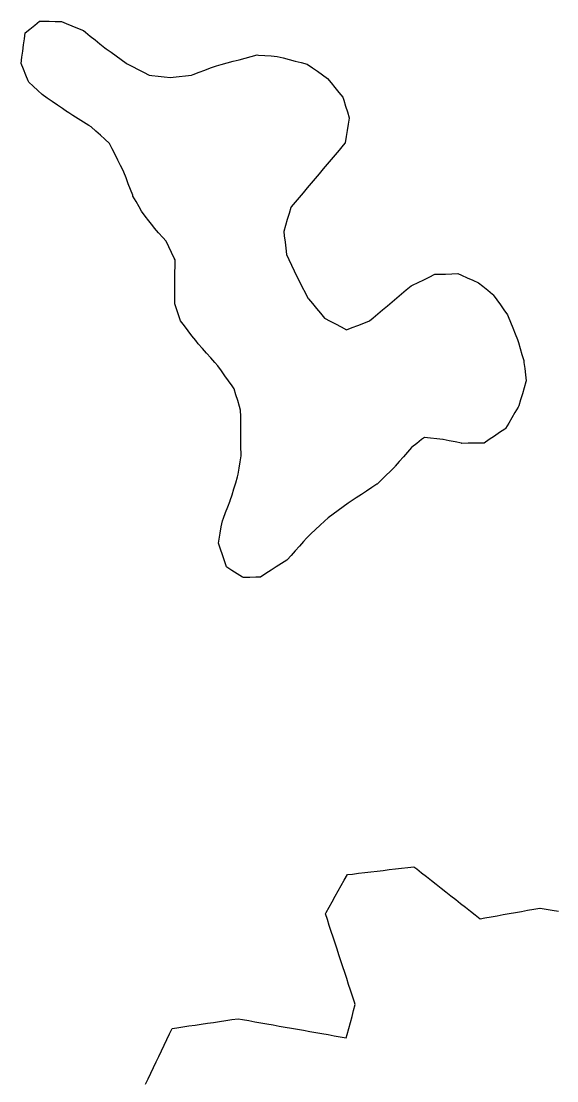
# Model space of a CAD drawing. Header units: millimetres. Extents: x 165 to 2352, y 1753 to 3323.
# Drawn here: x 381 to 467.4, y 2060.8 to 2231.7 of the extents above; entities that cross this region are included whole.
import ezdxf

# ---------------------------------------------------------------- set-up
doc = ezdxf.new("R2010")
doc.units = ezdxf.units.MM
for name, color, linetype in [('ALL_HOLES', 1, 'Continuous'), ('ALL_ISLANDS', 7, 'Continuous'), ('OUTLINE_ISLAND_01', 7, 'Continuous'), ('OUTLINE_ISLAND_01_HOLE_24', 1, 'Continuous')]:
    doc.layers.add(name, color=color, linetype=linetype)

msp = doc.modelspace()

# ---------------------------------------------------------------- linework, layer by layer
at = {"layer": 'ALL_HOLES'}
msp.add_lwpolyline([(381.6243, 2229.7807), (382.4004, 2230.4113), (383.1765, 2231.042), (383.9526, 2231.6726), (384.4897, 2231.6662), (385.4896, 2231.6543), (386.4896, 2231.6424), (387.4895, 2231.6306), (388.2451, 2231.3164), (389.1685, 2230.9325), (390.0919, 2230.5485), (391.0152, 2230.1646), (391.357, 2229.891), (392.1376, 2229.2661), (392.9183, 2228.6412), (393.699, 2228.0162), (394.4797, 2227.3913), (394.6855, 2227.2418), (395.4945, 2226.654), (396.3036, 2226.0662), (397.1126, 2225.4785), (397.9216, 2224.8907), (398.0772, 2224.8104), (398.9658, 2224.3519), (399.8545, 2223.8933), (400.7432, 2223.4347), (401.6318, 2222.9762), (402.0841, 2222.9291), (403.0787, 2222.8254), (404.0733, 2222.7218), (405.0679, 2222.6181), (405.4866, 2222.6634), (406.4808, 2222.771), (407.475, 2222.8786), (408.4692, 2222.9862), (408.7444, 2223.0895), (409.6807, 2223.441), (410.6169, 2223.7924), (411.5531, 2224.1439), (412.4893, 2224.4953), (413.24, 2224.6944), (414.2065, 2224.9507), (415.1731, 2225.207), (416.1397, 2225.4633), (417.1063, 2225.7197), (418.0729, 2225.976), (419.0395, 2226.2323), (419.3006, 2226.2129), (420.2978, 2226.1389), (421.2951, 2226.0649), (422.2923, 2225.9908), (422.3013, 2225.9886), (423.2697, 2225.7392), (424.2381, 2225.4899), (425.2065, 2225.2406), (426.1749, 2224.9912), (427.1433, 2224.7419), (427.9623, 2224.1687), (428.7815, 2223.5952), (429.6008, 2223.0218), (430.42, 2222.4483), (430.9859, 2221.7503), (431.6156, 2220.9735), (432.2454, 2220.1967), (432.8751, 2219.4199), (433.0234, 2218.9434), (433.3205, 2217.9885), (433.6177, 2217.0337), (433.9148, 2216.0789), (433.9074, 2216.0339), (433.7464, 2215.0469), (433.5854, 2214.06), (433.4244, 2213.073), (433.2633, 2212.0861), (432.9097, 2211.6672), (432.2646, 2210.9032), (431.6194, 2210.1391), (430.9743, 2209.375), (430.3292, 2208.6109), (429.6841, 2207.8469), (429.0389, 2207.0828), (428.3938, 2206.3187), (427.7487, 2205.5546), (427.1036, 2204.7905), (426.4585, 2204.0265), (425.8133, 2203.2624), (425.1682, 2202.4983), (424.5231, 2201.7342), (424.4904, 2201.6237), (424.2069, 2200.6648), (423.9234, 2199.7058), (423.6399, 2198.7468), (423.3564, 2197.7878), (423.4386, 2197.0605), (423.551, 2196.0668), (423.6634, 2195.0732), (423.7757, 2194.0795), (424.1676, 2193.2431), (424.5919, 2192.3376), (425.0162, 2191.4321), (425.4404, 2190.5265), (425.8758, 2189.6884), (426.3367, 2188.801), (426.7976, 2187.9135), (427.2585, 2187.0261), (427.3576, 2186.9057), (427.9933, 2186.1338), (428.6289, 2185.3618), (429.2646, 2184.5898), (429.9002, 2183.8178), (429.9458, 2183.7938), (430.8308, 2183.3282), (431.7158, 2182.8625), (432.6007, 2182.3969), (433.4857, 2181.9312), (434.3769, 2182.2714), (435.3112, 2182.6281), (436.2454, 2182.9847), (437.1797, 2183.3413), (437.7722, 2183.841), (438.5366, 2184.4857), (439.3011, 2185.1305), (440.0655, 2185.7752), (440.8299, 2186.4199), (441.5943, 2187.0646), (442.3587, 2187.7093), (443.1232, 2188.354), (443.8876, 2188.9987), (444.1319, 2189.1173), (445.0316, 2189.5538), (445.9314, 2189.9902), (446.8311, 2190.4267), (447.7308, 2190.8632), (448.4627, 2190.884), (449.4623, 2190.9125), (450.4618, 2190.941), (451.4614, 2190.9694), (452.0342, 2190.7163), (452.9489, 2190.3122), (453.8636, 2189.908), (454.7783, 2189.5038), (455.4862, 2188.9282), (456.2621, 2188.2974), (457.038, 2187.6665), (457.114, 2187.5626), (457.7044, 2186.7555), (458.2948, 2185.9484), (458.8852, 2185.1413), (459.4756, 2184.3342), (459.5811, 2184.069), (459.9506, 2183.1398), (460.3201, 2182.2106), (460.6896, 2181.2813), (461.0592, 2180.3521), (461.2042, 2179.8662), (461.4904, 2178.908), (461.7765, 2177.9498), (462.0626, 2176.9916), (462.106, 2176.6464), (462.2309, 2175.6542), (462.3557, 2174.662), (462.4805, 2173.6698), (462.4337, 2173.5136), (462.1465, 2172.5557), (461.8593, 2171.5978), (461.5721, 2170.64), (461.2849, 2169.6821), (461.1525, 2169.4547), (460.6492, 2168.5905), (460.146, 2167.7264), (459.6427, 2166.8623), (459.1395, 2165.9981), (458.9988, 2165.9026), (458.1715, 2165.3408), (457.3442, 2164.779), (456.517, 2164.2173), (455.6897, 2163.6555), (455.0853, 2163.6482), (454.0854, 2163.6362), (453.0855, 2163.6243), (452.0855, 2163.6123), (452.0096, 2163.6282), (451.031, 2163.8338), (450.0523, 2164.0393), (449.0737, 2164.2449), (449.0283, 2164.2497), (448.0338, 2164.3546), (447.0393, 2164.4594), (446.0448, 2164.5643), (445.5909, 2164.2146), (444.7987, 2163.6043), (444.0065, 2162.994), (443.9616, 2162.9421), (443.3068, 2162.1863), (442.652, 2161.4305), (441.9972, 2160.6747), (441.3425, 2159.9189), (441.2754, 2159.8532), (440.5608, 2159.1537), (439.8461, 2158.4542), (439.1315, 2157.7547), (438.4169, 2157.0552), (438.3895, 2157.037), (437.5568, 2156.4833), (436.7241, 2155.9297), (435.8913, 2155.376), (435.0586, 2154.8224), (434.2258, 2154.2687), (433.7662, 2153.9425), (432.9507, 2153.3638), (432.1352, 2152.785), (431.3197, 2152.2063), (430.5042, 2151.6276), (429.927, 2151.0843), (429.1988, 2150.3989), (428.4706, 2149.7135), (427.7425, 2149.028), (427.0143, 2148.3426), (426.54, 2147.8059), (425.8779, 2147.0565), (425.2157, 2146.3071), (424.5535, 2145.5578), (423.8914, 2144.8084), (423.8264, 2144.7666), (422.9851, 2144.226), (422.1438, 2143.6854), (421.3025, 2143.1448), (420.4612, 2142.6042), (419.62, 2142.0636), (418.8616, 2142.0359), (417.8622, 2141.9993), (416.8629, 2141.9627), (416.6975, 2142.0648), (415.8464, 2142.5897), (414.9952, 2143.1147), (414.1441, 2143.6397), (414.1144, 2143.7255), (413.787, 2144.6704), (413.4596, 2145.6153), (413.1322, 2146.5602), (412.8048, 2147.5051), (412.9217, 2148.1698), (413.0949, 2149.1547), (413.2681, 2150.1396), (413.4414, 2151.1244), (413.603, 2151.5343), (413.9699, 2152.4645), (414.3368, 2153.3948), (414.7038, 2154.3251), (414.7204, 2154.379), (415.0142, 2155.3349), (415.308, 2156.2907), (415.6018, 2157.2466), (415.8956, 2158.2025), (415.9682, 2158.6445), (416.1303, 2159.6313), (416.2924, 2160.6181), (416.4545, 2161.6048), (416.4518, 2161.9434), (416.4439, 2162.9433), (416.436, 2163.9433), (416.4282, 2164.9433), (416.4203, 2165.9432), (416.4124, 2166.9432), (416.4045, 2167.9432), (416.3966, 2168.9431), (416.2139, 2169.5471), (415.9244, 2170.5043), (415.6348, 2171.4614), (415.3453, 2172.4186), (415.02, 2172.8748), (414.4395, 2173.6891), (413.859, 2174.5033), (413.2785, 2175.3176), (412.698, 2176.1318), (412.2243, 2176.6624), (411.5583, 2177.4084), (410.8923, 2178.1544), (410.2263, 2178.9003), (409.5603, 2179.6463), (409.1527, 2180.1752), (408.5424, 2180.9674), (407.9321, 2181.7595), (407.3217, 2182.5516), (406.7114, 2183.3438), (406.419, 2184.197), (406.0947, 2185.143), (405.7705, 2186.0889), (405.771, 2186.1799), (405.7763, 2187.1799), (405.7816, 2188.1799), (405.7869, 2189.1799), (405.7923, 2190.1799), (405.7976, 2191.1799), (405.8029, 2192.1798), (405.8082, 2193.1798), (405.6605, 2193.4908), (405.2315, 2194.394), (404.8024, 2195.2973), (404.3734, 2196.2006), (403.8187, 2196.8166), (403.1494, 2197.5596), (402.4802, 2198.3027), (402.2049, 2198.6666), (401.6016, 2199.4642), (400.9983, 2200.2617), (400.3951, 2201.0592), (400.0056, 2201.7472), (399.513, 2202.6175), (399.0203, 2203.4877), (398.9757, 2203.604), (398.6174, 2204.5376), (398.2591, 2205.4712), (397.9008, 2206.4048), (397.5426, 2207.3384), (397.4665, 2207.4909), (397.0202, 2208.3858), (396.5739, 2209.2807), (396.1276, 2210.1756), (395.6814, 2211.0705), (395.2351, 2211.9654), (394.5014, 2212.627), (393.7587, 2213.2967), (393.0161, 2213.9664), (392.2734, 2214.636), (391.886, 2214.8788), (391.0385, 2215.4096), (390.1911, 2215.9405), (389.3436, 2216.4714), (388.4962, 2217.0022), (388.4743, 2217.0172), (387.6495, 2217.5826), (386.8247, 2218.148), (385.9999, 2218.7134), (385.1751, 2219.2788), (384.3503, 2219.8442), (383.6535, 2220.4949), (382.9227, 2221.1775), (382.1919, 2221.86), (382.108, 2222.067), (381.7326, 2222.9939), (381.3572, 2223.9207), (380.9818, 2224.8476), (380.9852, 2224.8743), (381.1144, 2225.8659), (381.2435, 2226.8575), (381.3727, 2227.8492), (381.5018, 2228.8408)], close=True, dxfattribs=at)
at = {"layer": 'ALL_ISLANDS'}
msp.add_lwpolyline([(401.0291, 2060.2784), (401.4619, 2061.1799), (401.8948, 2062.0814), (402.3277, 2062.9828), (402.7605, 2063.8843), (403.1934, 2064.7857), (403.6263, 2065.6872), (404.0591, 2066.5887), (404.492, 2067.4901), (404.9248, 2068.3916), (405.3577, 2069.293), (406.0773, 2069.3983), (407.0668, 2069.543), (408.0563, 2069.6878), (409.0457, 2069.8325), (410.0352, 2069.9772), (411.0247, 2070.1219), (412.0142, 2070.2667), (413.0036, 2070.4114), (413.9931, 2070.5561), (414.9826, 2070.7009), (415.972, 2070.8456), (416.7043, 2070.7165), (417.6892, 2070.5429), (418.674, 2070.3692), (419.6588, 2070.1956), (420.6436, 2070.022), (421.6284, 2069.8483), (422.6132, 2069.6747), (423.598, 2069.5011), (424.5828, 2069.3274), (425.5676, 2069.1538), (426.5525, 2068.9802), (427.5373, 2068.8065), (428.5221, 2068.6329), (429.5069, 2068.4593), (430.4917, 2068.2856), (431.4765, 2068.112), (432.4613, 2067.9384), (433.4461, 2067.7647), (433.5948, 2068.3226), (433.8523, 2069.2888), (434.1099, 2070.2551), (434.3674, 2071.2214), (434.625, 2072.1876), (434.8825, 2073.1539), (434.759, 2073.5295), (434.4467, 2074.4795), (434.1344, 2075.4295), (433.8221, 2076.3795), (433.5098, 2077.3294), (433.1975, 2078.2794), (432.8852, 2079.2294), (432.5729, 2080.1794), (432.2606, 2081.1294), (431.9483, 2082.0793), (431.636, 2083.0293), (431.3237, 2083.9793), (431.0114, 2084.9293), (430.6991, 2085.8793), (430.3868, 2086.8293), (430.0745, 2087.7792), (430.1826, 2087.972), (430.672, 2088.8441), (431.1614, 2089.7161), (431.6507, 2090.5882), (432.1401, 2091.4603), (432.6294, 2092.3324), (433.1188, 2093.2045), (433.6082, 2094.0765), (434.426, 2094.1739), (435.419, 2094.292), (436.412, 2094.4102), (437.405, 2094.5284), (438.398, 2094.6465), (439.391, 2094.7647), (440.384, 2094.8829), (441.377, 2095.001), (442.37, 2095.1192), (443.363, 2095.2374), (444.356, 2095.3555), (444.8062, 2095.0018), (445.5925, 2094.384), (446.3788, 2093.7661), (447.1651, 2093.1483), (447.9515, 2092.5305), (448.7378, 2091.9127), (449.5241, 2091.2949), (450.3104, 2090.677), (451.0967, 2090.0592), (451.883, 2089.4414), (452.6694, 2088.8236), (453.4557, 2088.2058), (454.242, 2087.5879), (455.0283, 2086.9701), (455.8048, 2087.1085), (456.7893, 2087.2839), (457.7738, 2087.4593), (458.7583, 2087.6347), (459.7428, 2087.8101), (460.7273, 2087.9856), (461.7118, 2088.161), (462.6963, 2088.3364), (463.6808, 2088.5118), (464.6653, 2088.6872), (464.7067, 2088.6803), (465.6928, 2088.5146), (466.679, 2088.3489), (467.6652, 2088.1832)], dxfattribs=at)
at = {"layer": 'OUTLINE_ISLAND_01'}
msp.add_lwpolyline([(401.0291, 2060.2784), (401.4619, 2061.1799), (401.8948, 2062.0814), (402.3277, 2062.9828), (402.7605, 2063.8843), (403.1934, 2064.7857), (403.6263, 2065.6872), (404.0591, 2066.5887), (404.492, 2067.4901), (404.9248, 2068.3916), (405.3577, 2069.293), (406.0773, 2069.3983), (407.0668, 2069.543), (408.0563, 2069.6878), (409.0457, 2069.8325), (410.0352, 2069.9772), (411.0247, 2070.1219), (412.0142, 2070.2667), (413.0036, 2070.4114), (413.9931, 2070.5561), (414.9826, 2070.7009), (415.972, 2070.8456), (416.7043, 2070.7165), (417.6892, 2070.5429), (418.674, 2070.3692), (419.6588, 2070.1956), (420.6436, 2070.022), (421.6284, 2069.8483), (422.6132, 2069.6747), (423.598, 2069.5011), (424.5828, 2069.3274), (425.5676, 2069.1538), (426.5525, 2068.9802), (427.5373, 2068.8065), (428.5221, 2068.6329), (429.5069, 2068.4593), (430.4917, 2068.2856), (431.4765, 2068.112), (432.4613, 2067.9384), (433.4461, 2067.7647), (433.5948, 2068.3226), (433.8523, 2069.2888), (434.1099, 2070.2551), (434.3674, 2071.2214), (434.625, 2072.1876), (434.8825, 2073.1539), (434.759, 2073.5295), (434.4467, 2074.4795), (434.1344, 2075.4295), (433.8221, 2076.3795), (433.5098, 2077.3294), (433.1975, 2078.2794), (432.8852, 2079.2294), (432.5729, 2080.1794), (432.2606, 2081.1294), (431.9483, 2082.0793), (431.636, 2083.0293), (431.3237, 2083.9793), (431.0114, 2084.9293), (430.6991, 2085.8793), (430.3868, 2086.8293), (430.0745, 2087.7792), (430.1826, 2087.972), (430.672, 2088.8441), (431.1614, 2089.7161), (431.6507, 2090.5882), (432.1401, 2091.4603), (432.6294, 2092.3324), (433.1188, 2093.2045), (433.6082, 2094.0765), (434.426, 2094.1739), (435.419, 2094.292), (436.412, 2094.4102), (437.405, 2094.5284), (438.398, 2094.6465), (439.391, 2094.7647), (440.384, 2094.8829), (441.377, 2095.001), (442.37, 2095.1192), (443.363, 2095.2374), (444.356, 2095.3555), (444.8062, 2095.0018), (445.5925, 2094.384), (446.3788, 2093.7661), (447.1651, 2093.1483), (447.9515, 2092.5305), (448.7378, 2091.9127), (449.5241, 2091.2949), (450.3104, 2090.677), (451.0967, 2090.0592), (451.883, 2089.4414), (452.6694, 2088.8236), (453.4557, 2088.2058), (454.242, 2087.5879), (455.0283, 2086.9701), (455.8048, 2087.1085), (456.7893, 2087.2839), (457.7738, 2087.4593), (458.7583, 2087.6347), (459.7428, 2087.8101), (460.7273, 2087.9856), (461.7118, 2088.161), (462.6963, 2088.3364), (463.6808, 2088.5118), (464.6653, 2088.6872), (464.7067, 2088.6803), (465.6928, 2088.5146), (466.679, 2088.3489), (467.6652, 2088.1832)], dxfattribs=at)
at = {"layer": 'OUTLINE_ISLAND_01_HOLE_24'}
msp.add_lwpolyline([(381.6243, 2229.7807), (382.4004, 2230.4113), (383.1765, 2231.042), (383.9526, 2231.6726), (384.4897, 2231.6662), (385.4896, 2231.6543), (386.4896, 2231.6424), (387.4895, 2231.6306), (388.2451, 2231.3164), (389.1685, 2230.9325), (390.0919, 2230.5485), (391.0152, 2230.1646), (391.357, 2229.891), (392.1376, 2229.2661), (392.9183, 2228.6412), (393.699, 2228.0162), (394.4797, 2227.3913), (394.6855, 2227.2418), (395.4945, 2226.654), (396.3036, 2226.0662), (397.1126, 2225.4785), (397.9216, 2224.8907), (398.0772, 2224.8104), (398.9658, 2224.3519), (399.8545, 2223.8933), (400.7432, 2223.4347), (401.6318, 2222.9762), (402.0841, 2222.9291), (403.0787, 2222.8254), (404.0733, 2222.7218), (405.0679, 2222.6181), (405.4866, 2222.6634), (406.4808, 2222.771), (407.475, 2222.8786), (408.4692, 2222.9862), (408.7444, 2223.0895), (409.6807, 2223.441), (410.6169, 2223.7924), (411.5531, 2224.1439), (412.4893, 2224.4953), (413.24, 2224.6944), (414.2065, 2224.9507), (415.1731, 2225.207), (416.1397, 2225.4633), (417.1063, 2225.7197), (418.0729, 2225.976), (419.0395, 2226.2323), (419.3006, 2226.2129), (420.2978, 2226.1389), (421.2951, 2226.0649), (422.2923, 2225.9908), (422.3013, 2225.9886), (423.2697, 2225.7392), (424.2381, 2225.4899), (425.2065, 2225.2406), (426.1749, 2224.9912), (427.1433, 2224.7419), (427.9623, 2224.1687), (428.7815, 2223.5952), (429.6008, 2223.0218), (430.42, 2222.4483), (430.9859, 2221.7503), (431.6156, 2220.9735), (432.2454, 2220.1967), (432.8751, 2219.4199), (433.0234, 2218.9434), (433.3205, 2217.9885), (433.6177, 2217.0337), (433.9148, 2216.0789), (433.9074, 2216.0339), (433.7464, 2215.0469), (433.5854, 2214.06), (433.4244, 2213.073), (433.2633, 2212.0861), (432.9097, 2211.6672), (432.2646, 2210.9032), (431.6194, 2210.1391), (430.9743, 2209.375), (430.3292, 2208.6109), (429.6841, 2207.8469), (429.0389, 2207.0828), (428.3938, 2206.3187), (427.7487, 2205.5546), (427.1036, 2204.7905), (426.4585, 2204.0265), (425.8133, 2203.2624), (425.1682, 2202.4983), (424.5231, 2201.7342), (424.4904, 2201.6237), (424.2069, 2200.6648), (423.9234, 2199.7058), (423.6399, 2198.7468), (423.3564, 2197.7878), (423.4386, 2197.0605), (423.551, 2196.0668), (423.6634, 2195.0732), (423.7757, 2194.0795), (424.1676, 2193.2431), (424.5919, 2192.3376), (425.0162, 2191.4321), (425.4404, 2190.5265), (425.8758, 2189.6884), (426.3367, 2188.801), (426.7976, 2187.9135), (427.2585, 2187.0261), (427.3576, 2186.9057), (427.9933, 2186.1338), (428.6289, 2185.3618), (429.2646, 2184.5898), (429.9002, 2183.8178), (429.9458, 2183.7938), (430.8308, 2183.3282), (431.7158, 2182.8625), (432.6007, 2182.3969), (433.4857, 2181.9312), (434.3769, 2182.2714), (435.3112, 2182.6281), (436.2454, 2182.9847), (437.1797, 2183.3413), (437.7722, 2183.841), (438.5366, 2184.4857), (439.3011, 2185.1305), (440.0655, 2185.7752), (440.8299, 2186.4199), (441.5943, 2187.0646), (442.3587, 2187.7093), (443.1232, 2188.354), (443.8876, 2188.9987), (444.1319, 2189.1173), (445.0316, 2189.5538), (445.9314, 2189.9902), (446.8311, 2190.4267), (447.7308, 2190.8632), (448.4627, 2190.884), (449.4623, 2190.9125), (450.4618, 2190.941), (451.4614, 2190.9694), (452.0342, 2190.7163), (452.9489, 2190.3122), (453.8636, 2189.908), (454.7783, 2189.5038), (455.4862, 2188.9282), (456.2621, 2188.2974), (457.038, 2187.6665), (457.114, 2187.5626), (457.7044, 2186.7555), (458.2948, 2185.9484), (458.8852, 2185.1413), (459.4756, 2184.3342), (459.5811, 2184.069), (459.9506, 2183.1398), (460.3201, 2182.2106), (460.6896, 2181.2813), (461.0592, 2180.3521), (461.2042, 2179.8662), (461.4904, 2178.908), (461.7765, 2177.9498), (462.0626, 2176.9916), (462.106, 2176.6464), (462.2309, 2175.6542), (462.3557, 2174.662), (462.4805, 2173.6698), (462.4337, 2173.5136), (462.1465, 2172.5557), (461.8593, 2171.5978), (461.5721, 2170.64), (461.2849, 2169.6821), (461.1525, 2169.4547), (460.6492, 2168.5905), (460.146, 2167.7264), (459.6427, 2166.8623), (459.1395, 2165.9981), (458.9988, 2165.9026), (458.1715, 2165.3408), (457.3442, 2164.779), (456.517, 2164.2173), (455.6897, 2163.6555), (455.0853, 2163.6482), (454.0854, 2163.6362), (453.0855, 2163.6243), (452.0855, 2163.6123), (452.0096, 2163.6282), (451.031, 2163.8338), (450.0523, 2164.0393), (449.0737, 2164.2449), (449.0283, 2164.2497), (448.0338, 2164.3546), (447.0393, 2164.4594), (446.0448, 2164.5643), (445.5909, 2164.2146), (444.7987, 2163.6043), (444.0065, 2162.994), (443.9616, 2162.9421), (443.3068, 2162.1863), (442.652, 2161.4305), (441.9972, 2160.6747), (441.3425, 2159.9189), (441.2754, 2159.8532), (440.5608, 2159.1537), (439.8461, 2158.4542), (439.1315, 2157.7547), (438.4169, 2157.0552), (438.3895, 2157.037), (437.5568, 2156.4833), (436.7241, 2155.9297), (435.8913, 2155.376), (435.0586, 2154.8224), (434.2258, 2154.2687), (433.7662, 2153.9425), (432.9507, 2153.3638), (432.1352, 2152.785), (431.3197, 2152.2063), (430.5042, 2151.6276), (429.927, 2151.0843), (429.1988, 2150.3989), (428.4706, 2149.7135), (427.7425, 2149.028), (427.0143, 2148.3426), (426.54, 2147.8059), (425.8779, 2147.0565), (425.2157, 2146.3071), (424.5535, 2145.5578), (423.8914, 2144.8084), (423.8264, 2144.7666), (422.9851, 2144.226), (422.1438, 2143.6854), (421.3025, 2143.1448), (420.4612, 2142.6042), (419.62, 2142.0636), (418.8616, 2142.0359), (417.8622, 2141.9993), (416.8629, 2141.9627), (416.6975, 2142.0648), (415.8464, 2142.5897), (414.9952, 2143.1147), (414.1441, 2143.6397), (414.1144, 2143.7255), (413.787, 2144.6704), (413.4596, 2145.6153), (413.1322, 2146.5602), (412.8048, 2147.5051), (412.9217, 2148.1698), (413.0949, 2149.1547), (413.2681, 2150.1396), (413.4414, 2151.1244), (413.603, 2151.5343), (413.9699, 2152.4645), (414.3368, 2153.3948), (414.7038, 2154.3251), (414.7204, 2154.379), (415.0142, 2155.3349), (415.308, 2156.2907), (415.6018, 2157.2466), (415.8956, 2158.2025), (415.9682, 2158.6445), (416.1303, 2159.6313), (416.2924, 2160.6181), (416.4545, 2161.6048), (416.4518, 2161.9434), (416.4439, 2162.9433), (416.436, 2163.9433), (416.4282, 2164.9433), (416.4203, 2165.9432), (416.4124, 2166.9432), (416.4045, 2167.9432), (416.3966, 2168.9431), (416.2139, 2169.5471), (415.9244, 2170.5043), (415.6348, 2171.4614), (415.3453, 2172.4186), (415.02, 2172.8748), (414.4395, 2173.6891), (413.859, 2174.5033), (413.2785, 2175.3176), (412.698, 2176.1318), (412.2243, 2176.6624), (411.5583, 2177.4084), (410.8923, 2178.1544), (410.2263, 2178.9003), (409.5603, 2179.6463), (409.1527, 2180.1752), (408.5424, 2180.9674), (407.9321, 2181.7595), (407.3217, 2182.5516), (406.7114, 2183.3438), (406.419, 2184.197), (406.0947, 2185.143), (405.7705, 2186.0889), (405.771, 2186.1799), (405.7763, 2187.1799), (405.7816, 2188.1799), (405.7869, 2189.1799), (405.7923, 2190.1799), (405.7976, 2191.1799), (405.8029, 2192.1798), (405.8082, 2193.1798), (405.6605, 2193.4908), (405.2315, 2194.394), (404.8024, 2195.2973), (404.3734, 2196.2006), (403.8187, 2196.8166), (403.1494, 2197.5596), (402.4802, 2198.3027), (402.2049, 2198.6666), (401.6016, 2199.4642), (400.9983, 2200.2617), (400.3951, 2201.0592), (400.0056, 2201.7472), (399.513, 2202.6175), (399.0203, 2203.4877), (398.9757, 2203.604), (398.6174, 2204.5376), (398.2591, 2205.4712), (397.9008, 2206.4048), (397.5426, 2207.3384), (397.4665, 2207.4909), (397.0202, 2208.3858), (396.5739, 2209.2807), (396.1276, 2210.1756), (395.6814, 2211.0705), (395.2351, 2211.9654), (394.5014, 2212.627), (393.7587, 2213.2967), (393.0161, 2213.9664), (392.2734, 2214.636), (391.886, 2214.8788), (391.0385, 2215.4096), (390.1911, 2215.9405), (389.3436, 2216.4714), (388.4962, 2217.0022), (388.4743, 2217.0172), (387.6495, 2217.5826), (386.8247, 2218.148), (385.9999, 2218.7134), (385.1751, 2219.2788), (384.3503, 2219.8442), (383.6535, 2220.4949), (382.9227, 2221.1775), (382.1919, 2221.86), (382.108, 2222.067), (381.7326, 2222.9939), (381.3572, 2223.9207), (380.9818, 2224.8476), (380.9852, 2224.8743), (381.1144, 2225.8659), (381.2435, 2226.8575), (381.3727, 2227.8492), (381.5018, 2228.8408)], close=True, dxfattribs=at)

doc.saveas('drawing.dxf')
